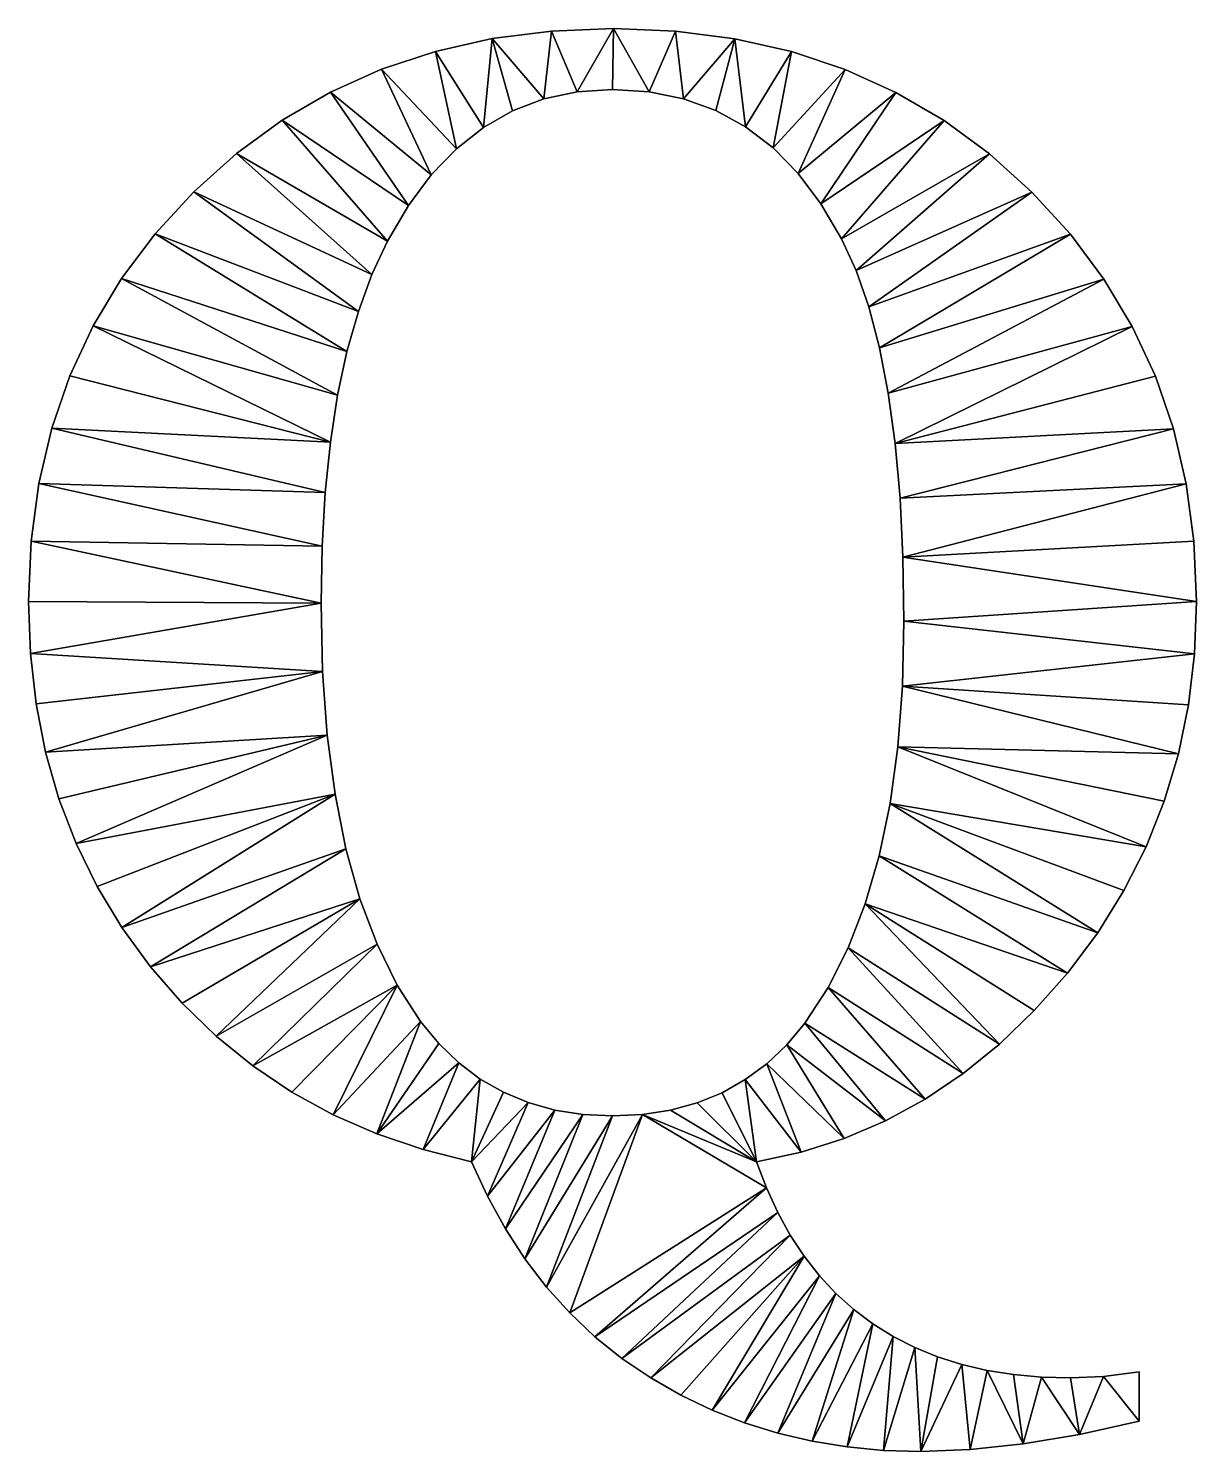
# Model space of a CAD drawing. Header units: metres. Extents: x 0.05 to 1.05, y -0.25 to 0.95.
import ezdxf

# ---------------------------------------------------------------- set-up
doc = ezdxf.new("R2010")
doc.units = ezdxf.units.M

msp = doc.modelspace()

# ---------------------------------------------------------------- meshes
at = {"layer": 'Armanisoft_0', "linetype": 'CONTINUOUS'}
mesh = msp.add_polyface(dxfattribs=at)
corners = [(0.520496, 0.900428), (0.498653, 0.952101), (0.551465, 0.954268), (0.550523, 0.902439), (0.492222, 0.894393), (0.4482, 0.945601), (0.465701, 0.884336), (0.440933, 0.870256), (0.400106, 0.934767), (0.417918, 0.852153), (0.354372, 0.919599), (0.396656, 0.830027), (0.310997, 0.900098), (0.377147, 0.803878), (0.26998, 0.876263), (0.359392, 0.773706), (0.231324, 0.848094), (0.346182, 0.745248), (0.195026, 0.815592), (0.334733, 0.71393), (0.162102, 0.779819), (0.325045, 0.679753), (0.133569, 0.741838), (0.520496, 0.900428, 0.229421), (0.551465, 0.954268, 0.229421), (0.498653, 0.952101, 0.229421), (0.492222, 0.894393, 0.229421), (0.4482, 0.945601, 0.229421), (0.465701, 0.884336, 0.229421), (0.440933, 0.870256, 0.229421), (0.400106, 0.934767, 0.229421), (0.417918, 0.852153, 0.229421), (0.354372, 0.919599, 0.229421), (0.396656, 0.830027, 0.229421), (0.310997, 0.900098, 0.229421), (0.377147, 0.803878, 0.229421), (0.26998, 0.876263, 0.229421), (0.359392, 0.773706, 0.229421), (0.231324, 0.848094, 0.229421), (0.346182, 0.745248, 0.229421), (0.195026, 0.815592, 0.229421), (0.334733, 0.71393, 0.229421), (0.162102, 0.779819, 0.229421), (0.325045, 0.679753, 0.229421), (0.133569, 0.741838, 0.229421), (0.133569, 0.741838), (0.109425, 0.70165), (0.109425, 0.70165, 0.229421), (0.133569, 0.741838, 0.229421), (0.162102, 0.779819), (0.162102, 0.779819, 0.229421), (0.195026, 0.815592), (0.195026, 0.815592, 0.229421), (0.231324, 0.848094), (0.231324, 0.848094, 0.229421), (0.26998, 0.876263), (0.26998, 0.876263, 0.229421), (0.310997, 0.900098), (0.310997, 0.900098, 0.229421), (0.354372, 0.919599), (0.354372, 0.919599, 0.229421), (0.400106, 0.934767), (0.400106, 0.934767, 0.229421), (0.4482, 0.945601), (0.4482, 0.945601, 0.229421), (0.498653, 0.952101), (0.498653, 0.952101, 0.229421), (0.551465, 0.954268), (0.551465, 0.954268, 0.229421), (0.520496, 0.900428), (0.550523, 0.902439), (0.550523, 0.902439, 0.229421), (0.520496, 0.900428, 0.229421), (0.492222, 0.894393), (0.492222, 0.894393, 0.229421), (0.465701, 0.884336), (0.465701, 0.884336, 0.229421), (0.440933, 0.870256), (0.440933, 0.870256, 0.229421), (0.417918, 0.852153), (0.417918, 0.852153, 0.229421), (0.396656, 0.830027), (0.396656, 0.830027, 0.229421), (0.377147, 0.803878), (0.377147, 0.803878, 0.229421), (0.359392, 0.773706), (0.359392, 0.773706, 0.229421), (0.346182, 0.745248), (0.346182, 0.745248, 0.229421), (0.334733, 0.71393), (0.334733, 0.71393, 0.229421), (0.325045, 0.679753), (0.325045, 0.679753, 0.229421)]
mesh.append_faces([[corners[k] for k in face] for face in [(0, 1, 2), (0, 2, 3), (4, 5, 1), (4, 1, 0), (6, 5, 4), (7, 8, 5), (7, 5, 6), (9, 10, 8), (9, 8, 7), (11, 12, 10), (11, 10, 9), (13, 14, 12), (13, 12, 11), (15, 16, 14), (15, 14, 13), (17, 18, 16), (17, 16, 15), (19, 20, 18), (19, 18, 17), (21, 22, 20), (21, 20, 19), (23, 24, 25), (26, 25, 27), (26, 23, 25), (28, 26, 27), (29, 27, 30), (29, 28, 27), (31, 30, 32), (31, 29, 30), (33, 32, 34), (33, 31, 32), (35, 34, 36), (35, 33, 34), (37, 36, 38), (37, 35, 36), (39, 38, 40), (39, 37, 38), (41, 40, 42), (41, 39, 40), (43, 42, 44), (43, 41, 42), (45, 46, 47, 48), (49, 45, 48, 50), (51, 49, 50, 52), (53, 51, 52, 54), (55, 53, 54, 56), (57, 55, 56, 58), (59, 57, 58, 60), (61, 59, 60, 62), (63, 61, 62, 64), (65, 63, 64, 66), (67, 65, 66, 68), (69, 70, 71, 72), (73, 69, 72, 74), (75, 73, 74, 76), (77, 75, 76, 78), (79, 77, 78, 80), (81, 79, 80, 82), (83, 81, 82, 84), (85, 83, 84, 86), (87, 85, 86, 88), (89, 87, 88, 90), (91, 89, 90, 92)]])
mesh = msp.add_polyface(dxfattribs=at)
corners = [(0.77729, 0.682978), (0.939489, 0.779393), (0.967878, 0.741374), (0.768169, 0.717738), (0.906733, 0.815238), (0.75739, 0.748606), (0.870609, 0.847823), (0.744953, 0.775582), (0.832118, 0.876064), (0.727548, 0.805314), (0.79126, 0.89996), (0.708171, 0.831082), (0.748035, 0.919511), (0.686824, 0.852885), (0.702443, 0.934717), (0.663505, 0.870725), (0.654484, 0.945579), (0.638216, 0.8846), (0.610956, 0.89451), (0.604158, 0.952096), (0.581725, 0.900457), (0.551465, 0.954268), (0.550523, 0.902439), (0.520496, 0.900428, 0.229421), (0.550523, 0.902439, 0.229421), (0.551465, 0.954268, 0.229421), (0.77729, 0.682978, 0.229421), (0.967878, 0.741374, 0.229421), (0.939489, 0.779393, 0.229421), (0.768169, 0.717738, 0.229421), (0.906733, 0.815238, 0.229421), (0.75739, 0.748606, 0.229421), (0.870609, 0.847823, 0.229421), (0.744953, 0.775582, 0.229421), (0.832118, 0.876064, 0.229421), (0.727548, 0.805314, 0.229421), (0.79126, 0.89996, 0.229421), (0.708171, 0.831082, 0.229421), (0.748035, 0.919511, 0.229421), (0.686824, 0.852885, 0.229421), (0.702443, 0.934717, 0.229421), (0.663505, 0.870725, 0.229421), (0.654484, 0.945579, 0.229421), (0.638216, 0.8846, 0.229421), (0.610956, 0.89451, 0.229421), (0.604158, 0.952096, 0.229421), (0.581725, 0.900457, 0.229421), (0.604158, 0.952096), (0.551465, 0.954268), (0.551465, 0.954268, 0.229421), (0.604158, 0.952096, 0.229421), (0.654484, 0.945579), (0.654484, 0.945579, 0.229421), (0.702443, 0.934717), (0.702443, 0.934717, 0.229421), (0.748035, 0.919511), (0.748035, 0.919511, 0.229421), (0.79126, 0.89996), (0.79126, 0.89996, 0.229421), (0.832118, 0.876064), (0.832118, 0.876064, 0.229421), (0.870609, 0.847823), (0.870609, 0.847823, 0.229421), (0.906733, 0.815238), (0.906733, 0.815238, 0.229421), (0.939489, 0.779393), (0.939489, 0.779393, 0.229421), (0.967878, 0.741374), (0.967878, 0.741374, 0.229421), (0.75739, 0.748606), (0.768169, 0.717738), (0.768169, 0.717738, 0.229421), (0.75739, 0.748606, 0.229421), (0.744953, 0.775582), (0.744953, 0.775582, 0.229421), (0.727548, 0.805314), (0.727548, 0.805314, 0.229421), (0.708171, 0.831082), (0.708171, 0.831082, 0.229421), (0.686824, 0.852885), (0.686824, 0.852885, 0.229421), (0.663505, 0.870725), (0.663505, 0.870725, 0.229421), (0.638216, 0.8846), (0.638216, 0.8846, 0.229421), (0.610956, 0.89451), (0.610956, 0.89451, 0.229421), (0.581725, 0.900457), (0.581725, 0.900457, 0.229421), (0.550523, 0.902439), (0.550523, 0.902439, 0.229421)]
mesh.append_faces([[corners[k] for k in face] for face in [(0, 1, 2), (3, 4, 1), (3, 1, 0), (5, 6, 4), (5, 4, 3), (7, 8, 6), (7, 6, 5), (9, 10, 8), (9, 8, 7), (11, 12, 10), (11, 10, 9), (13, 14, 12), (13, 12, 11), (15, 16, 14), (15, 14, 13), (17, 16, 15), (18, 19, 16), (18, 16, 17), (20, 21, 19), (20, 22, 21), (20, 19, 18), (23, 24, 25), (26, 27, 28), (29, 28, 30), (29, 26, 28), (31, 30, 32), (31, 29, 30), (33, 32, 34), (33, 31, 32), (35, 34, 36), (35, 33, 34), (37, 36, 38), (37, 35, 36), (39, 38, 40), (39, 37, 38), (41, 40, 42), (41, 39, 40), (43, 41, 42), (44, 42, 45), (44, 43, 42), (46, 45, 25), (46, 25, 24), (46, 44, 45), (47, 48, 49, 50), (51, 47, 50, 52), (53, 51, 52, 54), (55, 53, 54, 56), (57, 55, 56, 58), (59, 57, 58, 60), (61, 59, 60, 62), (63, 61, 62, 64), (65, 63, 64, 66), (67, 65, 66, 68), (69, 70, 71, 72), (73, 69, 72, 74), (75, 73, 74, 76), (77, 75, 76, 78), (79, 77, 78, 80), (81, 79, 80, 82), (83, 81, 82, 84), (85, 83, 84, 86), (87, 85, 86, 88), (89, 87, 88, 90)]])
mesh = msp.add_polyface(dxfattribs=at)
corners = [(0.317119, 0.642716), (0.109425, 0.70165), (0.133569, 0.741838), (0.325045, 0.679753), (0.310955, 0.60282), (0.074307, 0.61465), (0.089671, 0.659254), (0.306551, 0.560064), (0.063332, 0.567838), (0.303909, 0.514449), (0.056748, 0.518819), (0.303029, 0.465974), (0.056171, 0.423338), (0.054553, 0.467592), (0.30435, 0.408048), (0.069118, 0.339515), (0.061026, 0.380645), (0.308313, 0.353989), (0.095011, 0.261941), (0.080446, 0.299947), (0.314918, 0.303797), (0.112813, 0.225498), (0.324166, 0.257471), (0.133851, 0.190616), (0.317119, 0.642716, 0.229421), (0.133569, 0.741838, 0.229421), (0.109425, 0.70165, 0.229421), (0.325045, 0.679753, 0.229421), (0.310955, 0.60282, 0.229421), (0.089671, 0.659254, 0.229421), (0.074307, 0.61465, 0.229421), (0.306551, 0.560064, 0.229421), (0.063332, 0.567838, 0.229421), (0.303909, 0.514449, 0.229421), (0.056748, 0.518819, 0.229421), (0.303029, 0.465974, 0.229421), (0.054553, 0.467592, 0.229421), (0.056171, 0.423338, 0.229421), (0.30435, 0.408048, 0.229421), (0.061026, 0.380645, 0.229421), (0.069118, 0.339515, 0.229421), (0.308313, 0.353989, 0.229421), (0.080446, 0.299947, 0.229421), (0.095011, 0.261941, 0.229421), (0.314918, 0.303797, 0.229421), (0.112813, 0.225498, 0.229421), (0.324166, 0.257471, 0.229421), (0.133851, 0.190616, 0.229421), (0.095011, 0.261941), (0.112813, 0.225498), (0.112813, 0.225498, 0.229421), (0.095011, 0.261941, 0.229421), (0.080446, 0.299947), (0.080446, 0.299947, 0.229421), (0.069118, 0.339515), (0.069118, 0.339515, 0.229421), (0.061026, 0.380645), (0.061026, 0.380645, 0.229421), (0.056171, 0.423338), (0.056171, 0.423338, 0.229421), (0.054553, 0.467592), (0.054553, 0.467592, 0.229421), (0.056748, 0.518819), (0.056748, 0.518819, 0.229421), (0.063332, 0.567838), (0.063332, 0.567838, 0.229421), (0.074307, 0.61465), (0.074307, 0.61465, 0.229421), (0.089671, 0.659254), (0.089671, 0.659254, 0.229421), (0.109425, 0.70165), (0.109425, 0.70165, 0.229421), (0.317119, 0.642716), (0.325045, 0.679753), (0.325045, 0.679753, 0.229421), (0.317119, 0.642716, 0.229421), (0.310955, 0.60282), (0.310955, 0.60282, 0.229421), (0.306551, 0.560064), (0.306551, 0.560064, 0.229421), (0.303909, 0.514449), (0.303909, 0.514449, 0.229421), (0.303029, 0.465974), (0.303029, 0.465974, 0.229421), (0.30435, 0.408048), (0.30435, 0.408048, 0.229421), (0.308313, 0.353989), (0.308313, 0.353989, 0.229421), (0.314918, 0.303797), (0.314918, 0.303797, 0.229421), (0.324166, 0.257471), (0.324166, 0.257471, 0.229421)]
mesh.append_faces([[corners[k] for k in face] for face in [(0, 1, 2), (0, 2, 3), (4, 5, 6), (4, 6, 1), (4, 1, 0), (7, 8, 5), (7, 5, 4), (9, 10, 8), (9, 8, 7), (11, 12, 13), (11, 13, 10), (11, 10, 9), (14, 15, 16), (14, 16, 12), (14, 12, 11), (17, 18, 19), (17, 19, 15), (17, 15, 14), (20, 21, 18), (20, 18, 17), (22, 23, 20), (24, 25, 26), (24, 27, 25), (28, 29, 30), (28, 26, 29), (28, 24, 26), (31, 30, 32), (31, 28, 30), (33, 32, 34), (33, 31, 32), (35, 36, 37), (35, 34, 36), (35, 33, 34), (38, 39, 40), (38, 37, 39), (38, 35, 37), (41, 42, 43), (41, 40, 42), (41, 38, 40), (44, 43, 45), (44, 41, 43), (46, 44, 47), (48, 49, 50, 51), (52, 48, 51, 53), (54, 52, 53, 55), (56, 54, 55, 57), (58, 56, 57, 59), (60, 58, 59, 61), (62, 60, 61, 63), (64, 62, 63, 65), (66, 64, 65, 67), (68, 66, 67, 69), (70, 68, 69, 71), (72, 73, 74, 75), (76, 72, 75, 77), (78, 76, 77, 79), (80, 78, 79, 81), (82, 80, 81, 83), (84, 82, 83, 85), (86, 84, 85, 87), (88, 86, 87, 89), (90, 88, 89, 91)]])
mesh = msp.add_polyface(dxfattribs=at)
corners = [(0.786198, 0.295995), (1.003666, 0.259144), (0.984822, 0.221898), (0.962552, 0.186135), (0.777004, 0.251535), (0.792765, 0.344026), (1.031076, 0.338079), (1.019084, 0.29787), (0.796705, 0.395628), (1.044781, 0.42294), (1.039641, 0.379768), (0.798018, 0.450801), (1.046494, 0.467592), (0.797189, 0.50502), (1.037759, 0.567551), (1.04431, 0.518659), (0.794702, 0.555347), (1.02684, 0.614268), (0.790556, 0.601783), (0.9919, 0.70118), (1.011554, 0.658811), (0.784752, 0.644326), (0.967878, 0.741374), (0.77729, 0.682978), (0.786198, 0.295995, 0.229421), (0.984822, 0.221898, 0.229421), (1.003666, 0.259144, 0.229421), (0.777004, 0.251535, 0.229421), (0.962552, 0.186135, 0.229421), (0.792765, 0.344026, 0.229421), (1.019084, 0.29787, 0.229421), (1.031076, 0.338079, 0.229421), (0.796705, 0.395628, 0.229421), (1.039641, 0.379768, 0.229421), (1.044781, 0.42294, 0.229421), (0.798018, 0.450801, 0.229421), (1.046494, 0.467592, 0.229421), (0.797189, 0.50502, 0.229421), (1.04431, 0.518659, 0.229421), (1.037759, 0.567551, 0.229421), (0.794702, 0.555347, 0.229421), (1.02684, 0.614268, 0.229421), (0.790556, 0.601783, 0.229421), (1.011554, 0.658811, 0.229421), (0.9919, 0.70118, 0.229421), (0.784752, 0.644326, 0.229421), (0.967878, 0.741374, 0.229421), (0.77729, 0.682978, 0.229421), (0.9919, 0.70118), (0.967878, 0.741374), (0.967878, 0.741374, 0.229421), (0.9919, 0.70118, 0.229421), (1.011554, 0.658811), (1.011554, 0.658811, 0.229421), (1.02684, 0.614268), (1.02684, 0.614268, 0.229421), (1.037759, 0.567551), (1.037759, 0.567551, 0.229421), (1.04431, 0.518659), (1.04431, 0.518659, 0.229421), (1.046494, 0.467592), (1.046494, 0.467592, 0.229421), (1.044781, 0.42294), (1.044781, 0.42294, 0.229421), (1.039641, 0.379768), (1.039641, 0.379768, 0.229421), (1.031076, 0.338079), (1.031076, 0.338079, 0.229421), (1.019084, 0.29787), (1.019084, 0.29787, 0.229421), (1.003666, 0.259144), (1.003666, 0.259144, 0.229421), (0.786198, 0.295995), (0.777004, 0.251535), (0.777004, 0.251535, 0.229421), (0.786198, 0.295995, 0.229421), (0.792765, 0.344026), (0.792765, 0.344026, 0.229421), (0.796705, 0.395628), (0.796705, 0.395628, 0.229421), (0.798018, 0.450801), (0.798018, 0.450801, 0.229421), (0.797189, 0.50502), (0.797189, 0.50502, 0.229421), (0.794702, 0.555347), (0.794702, 0.555347, 0.229421), (0.790556, 0.601783), (0.790556, 0.601783, 0.229421), (0.784752, 0.644326), (0.784752, 0.644326, 0.229421), (0.77729, 0.682978), (0.77729, 0.682978, 0.229421), (0.768169, 0.717738), (0.768169, 0.717738, 0.229421)]
mesh.append_faces([[corners[k] for k in face] for face in [(0, 1, 2), (0, 3, 4), (5, 6, 7), (5, 7, 1), (5, 1, 0), (8, 9, 10), (8, 10, 6), (8, 6, 5), (11, 12, 9), (11, 9, 8), (13, 14, 15), (13, 15, 12), (13, 12, 11), (16, 17, 14), (16, 14, 13), (18, 19, 20), (18, 20, 17), (18, 17, 16), (21, 22, 19), (21, 19, 18), (23, 22, 21), (24, 25, 26), (24, 27, 28), (29, 30, 31), (29, 26, 30), (29, 24, 26), (32, 33, 34), (32, 31, 33), (32, 29, 31), (35, 34, 36), (35, 32, 34), (37, 38, 39), (37, 36, 38), (37, 35, 36), (40, 39, 41), (40, 37, 39), (42, 43, 44), (42, 41, 43), (42, 40, 41), (45, 44, 46), (45, 42, 44), (47, 45, 46), (48, 49, 50, 51), (52, 48, 51, 53), (54, 52, 53, 55), (56, 54, 55, 57), (58, 56, 57, 59), (60, 58, 59, 61), (62, 60, 61, 63), (64, 62, 63, 65), (66, 64, 65, 67), (68, 66, 67, 69), (70, 68, 69, 71), (72, 73, 74, 75), (76, 72, 75, 77), (78, 76, 77, 79), (80, 78, 79, 81), (82, 80, 81, 83), (84, 82, 83, 85), (86, 84, 85, 87), (88, 86, 87, 89), (90, 88, 89, 91), (92, 90, 91, 93)]])
mesh = msp.add_polyface(dxfattribs=at)
corners = [(0.314918, 0.303797), (0.133851, 0.190616), (0.112813, 0.225498), (0.324166, 0.257471), (0.158126, 0.157297), (0.336055, 0.215013), (0.214015, 0.098135), (0.185045, 0.126238), (0.350587, 0.176421), (0.245037, 0.072989), (0.367761, 0.141696), (0.313236, 0.031569), (0.278111, 0.050801), (0.387578, 0.110838), (0.350413, 0.015294), (0.403077, 0.092006), (0.419968, 0.075685), (0.389641, 0.001977), (0.43825, 0.061875), (0.430921, -0.008384), (0.457923, 0.050575), (0.478986, 0.041787), (0.444451, -0.037741), (0.314918, 0.303797, 0.229421), (0.112813, 0.225498, 0.229421), (0.133851, 0.190616, 0.229421), (0.324166, 0.257471, 0.229421), (0.158126, 0.157297, 0.229421), (0.336055, 0.215013, 0.229421), (0.185045, 0.126238, 0.229421), (0.214015, 0.098135, 0.229421), (0.350587, 0.176421, 0.229421), (0.245037, 0.072989, 0.229421), (0.367761, 0.141696, 0.229421), (0.278111, 0.050801, 0.229421), (0.313236, 0.031569, 0.229421), (0.387578, 0.110838, 0.229421), (0.350413, 0.015294, 0.229421), (0.403077, 0.092006, 0.229421), (0.419968, 0.075685, 0.229421), (0.389641, 0.001977, 0.229421), (0.43825, 0.061875, 0.229421), (0.430921, -0.008384, 0.229421), (0.457923, 0.050575, 0.229421), (0.478986, 0.041787, 0.229421), (0.444451, -0.037741, 0.229421), (0.459547, -0.065269), (0.476208, -0.090968), (0.476208, -0.090968, 0.229421), (0.459547, -0.065269, 0.229421), (0.444451, -0.037741), (0.444451, -0.037741, 0.229421), (0.430921, -0.008384), (0.430921, -0.008384, 0.229421), (0.389641, 0.001977), (0.389641, 0.001977, 0.229421), (0.350413, 0.015294), (0.350413, 0.015294, 0.229421), (0.313236, 0.031569), (0.313236, 0.031569, 0.229421), (0.278111, 0.050801), (0.278111, 0.050801, 0.229421), (0.245037, 0.072989), (0.245037, 0.072989, 0.229421), (0.214015, 0.098135), (0.214015, 0.098135, 0.229421), (0.185045, 0.126238), (0.185045, 0.126238, 0.229421), (0.158126, 0.157297), (0.158126, 0.157297, 0.229421), (0.133851, 0.190616), (0.133851, 0.190616, 0.229421), (0.112813, 0.225498), (0.112813, 0.225498, 0.229421), (0.336055, 0.215013), (0.324166, 0.257471), (0.324166, 0.257471, 0.229421), (0.336055, 0.215013, 0.229421), (0.350587, 0.176421), (0.350587, 0.176421, 0.229421), (0.367761, 0.141696), (0.367761, 0.141696, 0.229421), (0.387578, 0.110838), (0.387578, 0.110838, 0.229421), (0.403077, 0.092006), (0.403077, 0.092006, 0.229421), (0.419968, 0.075685), (0.419968, 0.075685, 0.229421), (0.43825, 0.061875), (0.43825, 0.061875, 0.229421), (0.457923, 0.050575), (0.457923, 0.050575, 0.229421), (0.478986, 0.041787), (0.478986, 0.041787, 0.229421)]
mesh.append_faces([[corners[k] for k in face] for face in [(0, 1, 2), (3, 4, 1), (5, 6, 7), (5, 7, 4), (5, 4, 3), (8, 9, 6), (8, 6, 5), (10, 11, 12), (10, 12, 9), (10, 9, 8), (13, 14, 11), (13, 11, 10), (15, 14, 13), (16, 17, 14), (16, 14, 15), (18, 19, 17), (18, 17, 16), (20, 19, 18), (21, 22, 19), (21, 19, 20), (23, 24, 25), (26, 25, 27), (28, 29, 30), (28, 27, 29), (28, 26, 27), (31, 30, 32), (31, 28, 30), (33, 34, 35), (33, 32, 34), (33, 31, 32), (36, 35, 37), (36, 33, 35), (38, 36, 37), (39, 37, 40), (39, 38, 37), (41, 40, 42), (41, 39, 40), (43, 41, 42), (44, 42, 45), (44, 43, 42), (46, 47, 48, 49), (50, 46, 49, 51), (52, 50, 51, 53), (54, 52, 53, 55), (56, 54, 55, 57), (58, 56, 57, 59), (60, 58, 59, 61), (62, 60, 61, 63), (64, 62, 63, 65), (66, 64, 65, 67), (68, 66, 67, 69), (70, 68, 69, 71), (72, 70, 71, 73), (74, 75, 76, 77), (78, 74, 77, 79), (80, 78, 79, 81), (82, 80, 81, 83), (84, 82, 83, 85), (86, 84, 85, 87), (88, 86, 87, 89), (90, 88, 89, 91), (92, 90, 91, 93)]])
mesh = msp.add_polyface(dxfattribs=at)
corners = [(0.635232, -0.219388), (0.713334, -0.088689), (0.726238, -0.105188), (0.663321, 0.061316), (0.71064, -0.000177), (0.672717, -0.008384), (0.681621, 0.07488), (0.747162, 0.011407), (0.698501, 0.090911), (0.782283, 0.02637), (0.713961, 0.109408), (0.816001, 0.04471), (0.733662, 0.139583), (0.848317, 0.066429), (0.750736, 0.173329), (0.879232, 0.091525), (0.765183, 0.210647), (0.936855, 0.151852), (0.908744, 0.12), (0.777004, 0.251535), (0.962552, 0.186135), (0.786198, 0.295995), (0.984822, 0.221898), (0.662622, -0.230139, 0.229421), (0.740243, -0.120257, 0.229421), (0.726238, -0.105188, 0.229421), (0.635232, -0.219388, 0.229421), (0.713334, -0.088689, 0.229421), (0.663321, 0.061316, 0.229421), (0.672717, -0.008384, 0.229421), (0.71064, -0.000177, 0.229421), (0.681621, 0.07488, 0.229421), (0.747162, 0.011407, 0.229421), (0.698501, 0.090911, 0.229421), (0.782283, 0.02637, 0.229421), (0.713961, 0.109408, 0.229421), (0.816001, 0.04471, 0.229421), (0.733662, 0.139583, 0.229421), (0.848317, 0.066429, 0.229421), (0.750736, 0.173329, 0.229421), (0.879232, 0.091525, 0.229421), (0.765183, 0.210647, 0.229421), (0.908744, 0.12, 0.229421), (0.936855, 0.151852, 0.229421), (0.777004, 0.251535, 0.229421), (0.962552, 0.186135, 0.229421), (0.786198, 0.295995, 0.229421), (0.984822, 0.221898, 0.229421), (0.681221, -0.030606), (0.672717, -0.008384), (0.672717, -0.008384, 0.229421), (0.681221, -0.030606, 0.229421), (0.690825, -0.051398), (0.690825, -0.051398, 0.229421), (0.70153, -0.070759), (0.70153, -0.070759, 0.229421), (0.713334, -0.088689), (0.713334, -0.088689, 0.229421), (0.726238, -0.105188), (0.726238, -0.105188, 0.229421), (0.740243, -0.120257), (0.740243, -0.120257, 0.229421), (0.755348, -0.133896), (0.755348, -0.133896, 0.229421), (0.771552, -0.146103), (0.771552, -0.146103, 0.229421), (0.788838, -0.156878), (0.788838, -0.156878, 0.229421), (0.984822, 0.221898), (1.003666, 0.259144), (1.003666, 0.259144, 0.229421), (0.984822, 0.221898, 0.229421), (0.962552, 0.186135), (0.962552, 0.186135, 0.229421), (0.936855, 0.151852), (0.936855, 0.151852, 0.229421), (0.908744, 0.12), (0.908744, 0.12, 0.229421), (0.879232, 0.091525), (0.879232, 0.091525, 0.229421), (0.848317, 0.066429), (0.848317, 0.066429, 0.229421), (0.816001, 0.04471), (0.816001, 0.04471, 0.229421), (0.782283, 0.02637), (0.782283, 0.02637, 0.229421), (0.747162, 0.011407), (0.747162, 0.011407, 0.229421), (0.71064, -0.000177), (0.71064, -0.000177, 0.229421), (0.698501, 0.090911), (0.681621, 0.07488), (0.681621, 0.07488, 0.229421), (0.698501, 0.090911, 0.229421), (0.713961, 0.109408), (0.713961, 0.109408, 0.229421), (0.733662, 0.139583), (0.733662, 0.139583, 0.229421), (0.750736, 0.173329), (0.750736, 0.173329, 0.229421), (0.765183, 0.210647), (0.765183, 0.210647, 0.229421), (0.777004, 0.251535), (0.777004, 0.251535, 0.229421)]
mesh.append_faces([[corners[k] for k in face] for face in [(0, 1, 2), (3, 4, 5), (6, 7, 4), (6, 4, 3), (8, 9, 7), (8, 7, 6), (10, 11, 9), (10, 9, 8), (12, 13, 11), (12, 11, 10), (14, 15, 13), (14, 13, 12), (16, 17, 18), (16, 18, 15), (16, 15, 14), (19, 20, 17), (19, 17, 16), (21, 22, 20), (23, 24, 25), (26, 25, 27), (28, 29, 30), (31, 30, 32), (31, 28, 30), (33, 32, 34), (33, 31, 32), (35, 34, 36), (35, 33, 34), (37, 36, 38), (37, 35, 36), (39, 38, 40), (39, 37, 38), (41, 42, 43), (41, 40, 42), (41, 39, 40), (44, 43, 45), (44, 41, 43), (46, 45, 47), (48, 49, 50, 51), (52, 48, 51, 53), (54, 52, 53, 55), (56, 54, 55, 57), (58, 56, 57, 59), (60, 58, 59, 61), (62, 60, 61, 63), (64, 62, 63, 65), (66, 64, 65, 67), (68, 69, 70, 71), (72, 68, 71, 73), (74, 72, 73, 75), (76, 74, 75, 77), (78, 76, 77, 79), (80, 78, 79, 81), (82, 80, 81, 83), (84, 82, 83, 85), (86, 84, 85, 87), (88, 86, 87, 89), (49, 88, 89, 50), (90, 91, 92, 93), (94, 90, 93, 95), (96, 94, 95, 97), (98, 96, 97, 99), (100, 98, 99, 101), (102, 100, 101, 103)]])
mesh = msp.add_polyface(dxfattribs=at)
corners = [(0.635232, -0.219388), (0.726238, -0.105188), (0.662622, -0.230139), (0.60869, -0.206683), (0.713334, -0.088689), (0.582995, -0.192022), (0.70153, -0.070759), (0.558506, -0.17547), (0.690825, -0.051398), (0.535583, -0.157089), (0.681221, -0.030606), (0.514226, -0.136878), (0.501441, 0.03551), (0.459547, -0.065269), (0.444451, -0.037741), (0.478986, 0.041787), (0.525287, 0.031743), (0.476208, -0.090968), (0.550523, 0.030488), (0.494434, -0.114838), (0.575923, 0.031721), (0.672717, -0.008384), (0.599902, 0.03542), (0.622461, 0.041586), (0.643601, 0.050218), (0.663321, 0.061316), (0.635232, -0.219388, 0.229421), (0.662622, -0.230139, 0.229421), (0.726238, -0.105188, 0.229421), (0.60869, -0.206683, 0.229421), (0.713334, -0.088689, 0.229421), (0.582995, -0.192022, 0.229421), (0.70153, -0.070759, 0.229421), (0.558506, -0.17547, 0.229421), (0.690825, -0.051398, 0.229421), (0.535583, -0.157089, 0.229421), (0.681221, -0.030606, 0.229421), (0.514226, -0.136878, 0.229421), (0.501441, 0.03551, 0.229421), (0.444451, -0.037741, 0.229421), (0.459547, -0.065269, 0.229421), (0.478986, 0.041787, 0.229421), (0.525287, 0.031743, 0.229421), (0.476208, -0.090968, 0.229421), (0.550523, 0.030488, 0.229421), (0.494434, -0.114838, 0.229421), (0.575923, 0.031721, 0.229421), (0.672717, -0.008384, 0.229421), (0.599902, 0.03542, 0.229421), (0.622461, 0.041586, 0.229421), (0.643601, 0.050218, 0.229421), (0.663321, 0.061316, 0.229421), (0.635232, -0.219388), (0.662622, -0.230139), (0.662622, -0.230139, 0.229421), (0.635232, -0.219388, 0.229421), (0.60869, -0.206683), (0.60869, -0.206683, 0.229421), (0.582995, -0.192022), (0.582995, -0.192022, 0.229421), (0.558506, -0.17547), (0.558506, -0.17547, 0.229421), (0.535583, -0.157089), (0.535583, -0.157089, 0.229421), (0.514226, -0.136878), (0.514226, -0.136878, 0.229421), (0.494434, -0.114837), (0.494434, -0.114837, 0.229421), (0.476208, -0.090968), (0.476208, -0.090968, 0.229421), (0.501441, 0.03551), (0.478986, 0.041787), (0.478986, 0.041787, 0.229421), (0.501441, 0.03551, 0.229421), (0.525287, 0.031743), (0.525287, 0.031743, 0.229421), (0.550523, 0.030488), (0.550523, 0.030488, 0.229421), (0.575923, 0.031721), (0.575923, 0.031721, 0.229421), (0.599902, 0.03542), (0.599902, 0.03542, 0.229421), (0.622461, 0.041586), (0.622461, 0.041586, 0.229421), (0.643601, 0.050218), (0.643601, 0.050218, 0.229421), (0.663321, 0.061316), (0.663321, 0.061316, 0.229421), (0.681621, 0.07488), (0.681621, 0.07488, 0.229421)]
mesh.append_faces([[corners[k] for k in face] for face in [(0, 1, 2), (3, 4, 0), (5, 6, 4), (5, 4, 3), (7, 8, 6), (7, 6, 5), (9, 10, 8), (9, 8, 7), (11, 10, 9), (12, 13, 14), (12, 14, 15), (16, 17, 13), (16, 13, 12), (18, 19, 17), (18, 17, 16), (20, 21, 10), (20, 10, 11), (20, 11, 19), (20, 19, 18), (22, 21, 20), (23, 21, 22), (24, 21, 23), (25, 21, 24), (26, 27, 28), (29, 26, 30), (31, 30, 32), (31, 29, 30), (33, 32, 34), (33, 31, 32), (35, 34, 36), (35, 33, 34), (37, 35, 36), (38, 39, 40), (38, 41, 39), (42, 40, 43), (42, 38, 40), (44, 43, 45), (44, 42, 43), (46, 36, 47), (46, 37, 36), (46, 45, 37), (46, 44, 45), (48, 46, 47), (49, 48, 47), (50, 49, 47), (51, 50, 47), (52, 53, 54, 55), (56, 52, 55, 57), (58, 56, 57, 59), (60, 58, 59, 61), (62, 60, 61, 63), (64, 62, 63, 65), (66, 64, 65, 67), (68, 66, 67, 69), (70, 71, 72, 73), (74, 70, 73, 75), (76, 74, 75, 77), (78, 76, 77, 79), (80, 78, 79, 81), (82, 80, 81, 83), (84, 82, 83, 85), (86, 84, 85, 87), (88, 86, 87, 89)]])
mesh = msp.add_polyface(dxfattribs=at)
corners = [(0.997713, -0.228659), (0.967627, -0.190739), (0.997713, -0.186738), (0.947078, -0.239996), (0.914852, -0.191355), (0.939571, -0.192073), (0.899294, -0.248095), (0.868599, -0.185609), (0.891195, -0.1892), (0.854363, -0.252954), (0.847066, -0.180581), (0.812284, -0.254573), (0.807185, -0.166215), (0.826595, -0.174116), (0.780657, -0.253596), (0.788838, -0.156878), (0.749877, -0.250664), (0.771552, -0.146103), (0.719944, -0.245777), (0.755348, -0.133896), (0.690859, -0.238935), (0.740243, -0.120257), (0.662622, -0.230139), (0.726238, -0.105188), (0.997713, -0.228659, 0.229421), (0.997713, -0.186738, 0.229421), (0.967627, -0.190739, 0.229421), (0.947078, -0.239996, 0.229421), (0.939571, -0.192073, 0.229421), (0.914852, -0.191355, 0.229421), (0.899294, -0.248095, 0.229421), (0.891195, -0.1892, 0.229421), (0.868599, -0.185609, 0.229421), (0.854363, -0.252954, 0.229421), (0.847066, -0.180581, 0.229421), (0.812284, -0.254573, 0.229421), (0.826595, -0.174116, 0.229421), (0.807185, -0.166215, 0.229421), (0.780657, -0.253596, 0.229421), (0.788838, -0.156878, 0.229421), (0.749877, -0.250664, 0.229421), (0.771552, -0.146103, 0.229421), (0.719944, -0.245777, 0.229421), (0.755348, -0.133896, 0.229421), (0.690859, -0.238935, 0.229421), (0.740243, -0.120257, 0.229421), (0.662622, -0.230139, 0.229421), (0.807185, -0.166215), (0.788838, -0.156878), (0.788838, -0.156878, 0.229421), (0.807185, -0.166215, 0.229421), (0.826595, -0.174116), (0.826595, -0.174116, 0.229421), (0.847066, -0.180581), (0.847066, -0.180581, 0.229421), (0.868599, -0.185609), (0.868599, -0.185609, 0.229421), (0.891195, -0.1892), (0.891195, -0.1892, 0.229421), (0.914852, -0.191355), (0.914852, -0.191355, 0.229421), (0.939571, -0.192073), (0.939571, -0.192073, 0.229421), (0.967627, -0.190739), (0.967627, -0.190739, 0.229421), (0.997713, -0.186738), (0.997713, -0.186738, 0.229421), (0.997713, -0.228659), (0.997713, -0.228659, 0.229421), (0.947078, -0.239996), (0.947078, -0.239996, 0.229421), (0.899294, -0.248095), (0.899294, -0.248095, 0.229421), (0.854363, -0.252954), (0.854363, -0.252954, 0.229421), (0.812284, -0.254573), (0.812284, -0.254573, 0.229421), (0.780657, -0.253596), (0.780657, -0.253596, 0.229421), (0.749877, -0.250664), (0.749877, -0.250664, 0.229421), (0.719944, -0.245777), (0.719944, -0.245777, 0.229421), (0.690859, -0.238935), (0.690859, -0.238935, 0.229421), (0.662622, -0.230139), (0.662622, -0.230139, 0.229421)]
mesh.append_faces([[corners[k] for k in face] for face in [(0, 1, 2), (3, 4, 5), (3, 5, 1), (3, 1, 0), (6, 7, 8), (6, 8, 4), (6, 4, 3), (9, 10, 7), (9, 7, 6), (11, 12, 13), (11, 13, 10), (11, 10, 9), (14, 15, 12), (14, 12, 11), (16, 17, 15), (16, 15, 14), (18, 19, 17), (18, 17, 16), (20, 21, 19), (20, 19, 18), (22, 23, 21), (22, 21, 20), (24, 25, 26), (27, 28, 29), (27, 26, 28), (27, 24, 26), (30, 31, 32), (30, 29, 31), (30, 27, 29), (33, 32, 34), (33, 30, 32), (35, 36, 37), (35, 34, 36), (35, 33, 34), (38, 37, 39), (38, 35, 37), (40, 39, 41), (40, 38, 39), (42, 41, 43), (42, 40, 41), (44, 43, 45), (44, 42, 43), (46, 44, 45), (47, 48, 49, 50), (51, 47, 50, 52), (53, 51, 52, 54), (55, 53, 54, 56), (57, 55, 56, 58), (59, 57, 58, 60), (61, 59, 60, 62), (63, 61, 62, 64), (65, 63, 64, 66), (67, 65, 66, 68), (69, 67, 68, 70), (71, 69, 70, 72), (73, 71, 72, 74), (75, 73, 74, 76), (77, 75, 76, 78), (79, 77, 78, 80), (81, 79, 80, 82), (83, 81, 82, 84), (85, 83, 84, 86)]])

doc.saveas('drawing.dxf')
